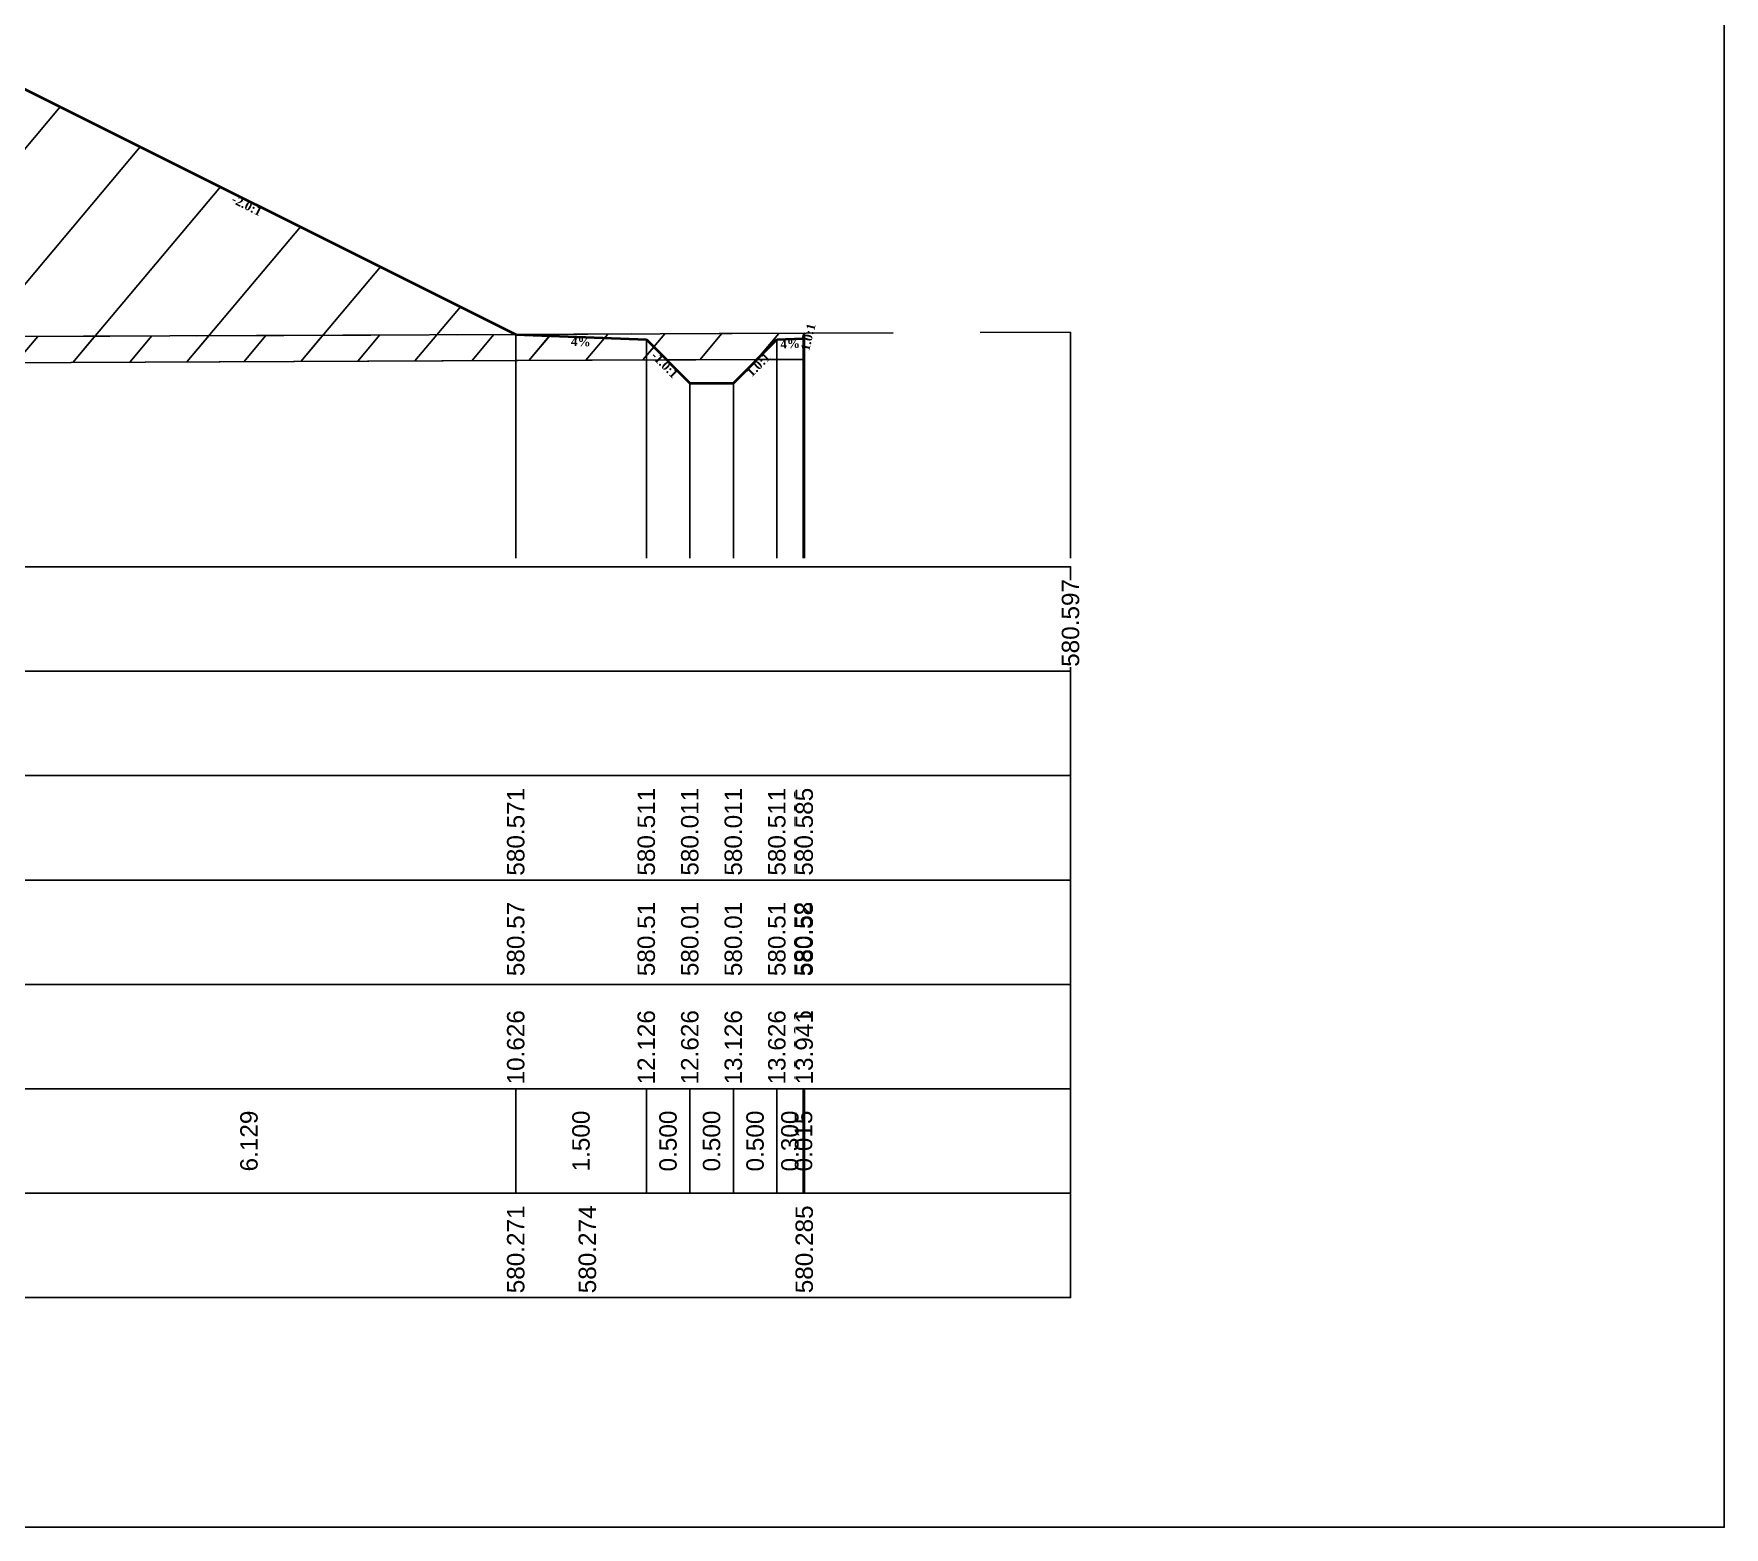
# Model space of a CAD drawing. Header units: millimetres. Extents: x 2762 to 3076, y 916 to 3305.
# Drawn here: x 3056.12 to 3075.54, y 1987.65 to 2004.81 of the extents above; entities that cross this region are included whole.
import ezdxf

# ---------------------------------------------------------------- set-up
doc = ezdxf.new("R2010")
doc.units = ezdxf.units.MM
doc.header["$LTSCALE"] = 2
doc.linetypes.add('CACHE', pattern=[9.525, 6.35, -3.175])
doc.linetypes.add('DASHED', pattern=[0.75, 0.5, -0.25])
doc.layers.add('C-ROAD-CORR', color=5, linetype='Continuous')
doc.layers.add('C-ROAD-SCTN', color=7, linetype='Continuous')
doc.styles.add('C3D_Etiquette', font='romans.shx')
doc.styles.add('C3D_Profil_Travers', font='romans.shx')

msp = doc.modelspace()

# ---------------------------------------------------------------- hatches: boundary and pattern name
at = {"linetype": 'Continuous', "lineweight": -3}
h = msp.add_hatch(dxfattribs=at)
h.set_pattern_fill('_U', color=3, angle=50, style=0, pattern_type=0)
h.set_pattern_definition([(50, (3064.4271, 2001.0662), (-0.766044, 0.642788), [])])
h.paths.add_polyline_path([(3064.427, 2001.066), (3064.656, 2001.295), (3064.956, 2001.307), (3064.971, 2001.368), (3064.971, 2001.068)])
h.paths.add_polyline_path([(3038.019, 2001.222), (3038.232, 2001.435), (3039.732, 2001.495), (3045.133, 2004.195), (3053.13, 2004.515), (3055.526, 2004.419), (3061.656, 2001.355), (3063.156, 2001.295), (3063.388, 2001.062), (3051.991, 2001.014), (3051.42, 2001.015), (3046.712, 2001.084)])
h.paths.add_polyline_path([(3036.407, 2001.247), (3036.407, 2001.547), (3036.432, 2001.447), (3036.732, 2001.435), (3036.927, 2001.239)])
h = msp.add_hatch(dxfattribs=at)
h.set_pattern_fill('_U', color=150, scale=0.5, angle=50, style=0, pattern_type=0)
h.set_pattern_definition([(50, (3064.4271, 2001.06623), (-0.383022, 0.321394), [])])
h.paths.add_polyline_path([(3064.427, 2001.066), (3064.656, 2001.295), (3064.956, 2001.307), (3064.971, 2001.368), (3064.971, 2001.068)])
h.paths.add_polyline_path([(3061.656, 2001.355), (3064.971, 2001.368), (3064.956, 2001.307), (3064.656, 2001.295), (3064.427, 2001.066), (3063.388, 2001.062), (3063.156, 2001.295)])
h.paths.add_polyline_path([(3038.019, 2001.222), (3038.232, 2001.435), (3039.732, 2001.495), (3046.712, 2001.384), (3051.42, 2001.315), (3051.991, 2001.314), (3061.656, 2001.355), (3063.156, 2001.295), (3063.388, 2001.062), (3051.991, 2001.014), (3051.42, 2001.015), (3046.712, 2001.084)])
h.paths.add_polyline_path([(3036.407, 2001.547), (3039.732, 2001.495), (3038.232, 2001.435), (3038.019, 2001.222), (3036.927, 2001.239), (3036.732, 2001.435), (3036.432, 2001.447)])
h.paths.add_polyline_path([(3036.407, 2001.247), (3036.407, 2001.547), (3036.432, 2001.447), (3036.732, 2001.435), (3036.927, 2001.239)])
h = msp.add_hatch(dxfattribs=at)
h.set_pattern_fill('_U', color=1, angle=50, style=0, pattern_type=0)
h.set_pattern_definition([(50, (3063.3883, 2001.0619), (-0.766044, 0.642788), [])])
h.paths.add_polyline_path([(3063.388, 2001.062), (3064.427, 2001.066), (3064.156, 2000.795), (3063.656, 2000.795)])
h.paths.add_polyline_path([(3036.927, 2001.239), (3038.019, 2001.222), (3037.732, 2000.935), (3037.232, 2000.935)])

# ---------------------------------------------------------------- linework, layer by layer
at = {"color": 253, "linetype": 'Continuous', "lineweight": -3}
for p, q in [((3055.526, 2004.419), (3061.656, 2001.355)), ((3051.991, 2001.314), (3061.656, 2001.355)), ((3061.656, 2001.355), (3064.971, 2001.368)), ((3063.156, 2001.295), (3061.656, 2001.355)), ((3061.656, 2001.355), (3063.156, 2001.295)), ((3061.656, 2001.355), (3063.156, 2001.295)), ((3063.388, 2001.062), (3063.156, 2001.295)), ((3063.156, 2001.295), (3063.388, 2001.062)), ((3063.156, 2001.295), (3063.388, 2001.062)), ((3064.427, 2001.066), (3064.656, 2001.295)), ((3064.656, 2001.295), (3064.427, 2001.066)), ((3064.427, 2001.066), (3064.656, 2001.295)), ((3064.656, 2001.295), (3064.956, 2001.307)), ((3064.956, 2001.307), (3064.656, 2001.295)), ((3064.656, 2001.295), (3064.956, 2001.307)), ((3064.956, 2001.307), (3064.971, 2001.368)), ((3064.971, 2001.368), (3064.956, 2001.307)), ((3064.956, 2001.307), (3064.971, 2001.368)), ((3064.971, 2001.368), (3064.971, 2001.068)), ((3064.971, 2001.368), (3064.971, 2001.068)), ((3063.388, 2001.062), (3051.991, 2001.014)), ((3063.388, 2001.062), (3051.991, 2001.014)), ((3064.427, 2001.066), (3063.388, 2001.062)), ((3063.388, 2001.062), (3064.427, 2001.066)), ((3063.656, 2000.795), (3063.388, 2001.062)), ((3064.427, 2001.066), (3064.156, 2000.795)), ((3064.971, 2001.068), (3064.427, 2001.066)), ((3064.971, 2001.068), (3064.427, 2001.066)), ((3064.156, 2000.795), (3063.656, 2000.795))]:
    msp.add_line(p, q, dxfattribs=at)
at = {"color": 105, "linetype": 'DASHED', "lineweight": -3, "ltscale": 2}
msp.add_line((3051.991, 2001.314), (3068.03, 2001.381), dxfattribs=at)
at = {"color": 8, "linetype": 'CACHE', "lineweight": -3}
for p, q in [((3061.656, 1998.784), (3061.656, 2001.355)), ((3063.156, 1998.784), (3063.156, 2001.295)), ((3064.656, 1998.784), (3064.656, 2001.295)), ((3064.956, 1998.784), (3064.956, 2001.307)), ((3064.971, 1998.784), (3064.971, 2001.368)), ((3063.656, 1998.784), (3063.656, 2000.795)), ((3064.156, 1998.784), (3064.156, 2000.795))]:
    msp.add_line(p, q, dxfattribs=at)
at = {"color": 98, "linetype": 'CACHE', "lineweight": -3}
msp.add_line((3068.03, 2001.381), (3068.03, 1998.784), dxfattribs=at)
at = {"color": 6, "linetype": 'Continuous', "lineweight": -3}
for p, q in [((3061.656, 2001.055), (3062.479, 2001.058)), ((3062.479, 2001.058), (3064.971, 2001.068)), ((3051.991, 2001.014), (3061.656, 2001.055))]:
    msp.add_line(p, q, dxfattribs=at)
at = {"color": 7, "linetype": 'Continuous', "lineweight": -3}
for p, q in [((3034.029, 1998.684), (3068.031, 1998.684)), ((3061.656, 1991.484), (3061.656, 1992.684)), ((3061.656, 1991.484), (3061.656, 1992.684)), ((3063.156, 1991.484), (3063.156, 1992.684)), ((3063.156, 1991.484), (3063.156, 1992.684)), ((3063.656, 1991.484), (3063.656, 1992.684)), ((3063.656, 1991.484), (3063.656, 1992.684)), ((3064.156, 1991.484), (3064.156, 1992.684)), ((3064.156, 1991.484), (3064.156, 1992.684)), ((3064.656, 1991.484), (3064.656, 1992.684)), ((3064.656, 1991.484), (3064.656, 1992.684)), ((3064.956, 1991.484), (3064.956, 1992.684)), ((3064.956, 1991.484), (3064.956, 1992.684)), ((3064.971, 1991.484), (3064.971, 1992.684))]:
    msp.add_line(p, q, dxfattribs=at)
for points in [[(3034.029, 1997.484), (3068.031, 1997.484), (3068.031, 1998.684), (3034.029, 1998.684)], [(3034.029, 1996.284), (3068.031, 1996.284), (3068.031, 1997.484), (3034.029, 1997.484)], [(3034.029, 1995.084), (3068.031, 1995.084), (3068.031, 1996.284), (3034.029, 1996.284)], [(3034.029, 1993.884), (3068.031, 1993.884), (3068.031, 1995.084), (3034.029, 1995.084)], [(3034.029, 1992.684), (3068.031, 1992.684), (3068.031, 1993.884), (3034.029, 1993.884)], [(3034.029, 1991.484), (3068.031, 1991.484), (3068.031, 1992.684), (3034.029, 1992.684)], [(3034.029, 1990.284), (3068.031, 1990.284), (3068.031, 1991.484), (3034.029, 1991.484)]]:
    msp.add_3dface(points, dxfattribs=at)
at = {"layer": 'C-ROAD-CORR', "color": 1, "linetype": 'Continuous', "lineweight": 40}
for p, q in [((3055.526, 2004.419), (3061.656, 2001.355)), ((3061.656, 2001.355), (3063.156, 2001.295)), ((3063.156, 2001.295), (3063.656, 2000.795)), ((3064.156, 2000.795), (3064.656, 2001.295)), ((3064.656, 2001.295), (3064.956, 2001.307)), ((3064.956, 2001.307), (3064.971, 2001.368)), ((3063.656, 2000.795), (3064.156, 2000.795))]:
    msp.add_line(p, q, dxfattribs=at)
at = {"layer": 'C-ROAD-CORR', "color": 1, "linetype": 'Continuous', "lineweight": -3}
for p, q in [((3063.156, 2001.295), (3063.656, 2000.795)), ((3064.156, 2000.795), (3064.656, 2001.295))]:
    msp.add_line(p, q, dxfattribs=at)
at = {"layer": 'C-ROAD-SCTN', "color": 154, "linetype": 'Continuous', "lineweight": -3}
for p, q in [((3055.526, 2004.419), (3061.656, 2001.355)), ((3061.656, 2001.355), (3063.156, 2001.295)), ((3063.156, 2001.295), (3063.656, 2000.795)), ((3064.156, 2000.795), (3064.656, 2001.295)), ((3064.656, 2001.295), (3064.956, 2001.307)), ((3064.956, 2001.307), (3064.971, 2001.368)), ((3063.656, 2000.795), (3064.156, 2000.795))]:
    msp.add_line(p, q, dxfattribs=at)
at = {"layer": 'C-ROAD-SCTN', "color": 1, "linetype": 'Continuous', "lineweight": -3}
for p, q in [((3055.526, 2004.419), (3061.656, 2001.355)), ((3061.656, 2001.355), (3063.156, 2001.295)), ((3063.156, 2001.295), (3063.656, 2000.795)), ((3064.156, 2000.795), (3064.656, 2001.295)), ((3064.656, 2001.295), (3064.956, 2001.307)), ((3064.956, 2001.307), (3064.971, 2001.368)), ((3063.656, 2000.795), (3064.156, 2000.795))]:
    msp.add_line(p, q, dxfattribs=at)

# ---------------------------------------------------------------- texts
at = {"color": 7, "linetype": 'Continuous', "lineweight": -3, "char_height": 0.1, "attachment_point": 2, "style": 'C3D_Etiquette'}
for s, insert, width, rotation in [('{\\fTimes New Roman|b1|i0|c0|p18;-2.0:1}', (3058.589, 2002.883), 0.34598, 333.4349), ('{\\fTimes New Roman|b1|i0|c0|p18;1.0:1}', (3064.967, 2001.337), 0.29446, 75.9638), ('{\\fTimes New Roman|b1|i0|c0|p18;4%}', (3062.405, 2001.321), 0.42071, 357.7094), ('{\\fTimes New Roman|b1|i0|c0|p18;4%}', (3064.806, 2001.297), 0.37094, 2.2906), ('{\\fTimes New Roman|b1|i0|c0|p18;-1.0:1}', (3063.403, 2001.042), 0.34598, 315), ('{\\fTimes New Roman|b1|i0|c0|p18;1.0:1}', (3064.408, 2001.042), 0.29001, 45)]:
    msp.add_mtext(s, dxfattribs=dict(at, insert=insert, width=width, rotation=rotation))
at = {"color": 7, "linetype": 'Continuous', "lineweight": -3, "char_height": 0.2, "rotation": 90, "style": 'C3D_Profil_Travers'}
for s, insert, attachment_point in [('{\\fArial|b0|i0|c0|p34;580.57}', (3061.656, 1993.979), 4), ('{\\fArial|b0|i0|c0|p34;580.51}', (3063.156, 1993.979), 4), ('{\\fArial|b0|i0|c0|p34;580.01}', (3063.656, 1993.979), 4), ('{\\fArial|b0|i0|c0|p34;580.01}', (3064.156, 1993.979), 4), ('{\\fArial|b0|i0|c0|p34;580.51}', (3064.656, 1993.979), 4), ('{\\fArial|b0|i0|c0|p34;580.52}', (3064.956, 1993.979), 4), ('{\\fArial|b0|i0|c0|p34;580.58}', (3064.971, 1993.979), 4), ('{\\fArial|b0|i0|c0|p34;6.129}', (3058.591, 1992.084), 5), ('{\\fArial|b0|i0|c0|p34;1.500}', (3062.406, 1992.084), 5), ('{\\fArial|b0|i0|c0|p34;0.500}', (3063.406, 1992.084), 5), ('{\\fArial|b0|i0|c0|p34;0.500}', (3063.906, 1992.084), 5), ('{\\fArial|b0|i0|c0|p34;0.500}', (3064.406, 1992.084), 5), ('{\\fArial|b0|i0|c0|p34;0.300}', (3064.806, 1992.084), 5), ('{\\fArial|b0|i0|c0|p34;0.015}', (3064.963, 1992.084), 5)]:
    msp.add_mtext(s, dxfattribs=dict(at, insert=insert, attachment_point=attachment_point))

# ---------------------------------------------------------------- next in the draw order: texts
at = {"color": 7, "linetype": 'Continuous', "lineweight": -3, "char_height": 0.2, "attachment_point": 4, "rotation": 90, "style": 'C3D_Profil_Travers', "bg_fill": 3, "box_fill_scale": 1.000375, "bg_fill_color": 256, "bg_fill_true_color": 13158600, "bg_fill_transparency": 0}
for s, insert, width in [('{\\fArial|b0|i0|c0|p34;580.597}', (3068.03, 1997.534), 0.99553), ('{\\fArial|b0|i0|c0|p34;580.571}', (3061.656, 1995.134), 0.95654), ('{\\fArial|b0|i0|c0|p34;580.511}', (3063.156, 1995.134), 0.95654), ('{\\fArial|b0|i0|c0|p34;580.011}', (3063.656, 1995.134), 0.95654), ('{\\fArial|b0|i0|c0|p34;580.011}', (3064.156, 1995.134), 0.95654), ('{\\fArial|b0|i0|c0|p34;580.511}', (3064.656, 1995.134), 0.95654), ('{\\fArial|b0|i0|c0|p34;\\C256;10.626}', (3061.656, 1992.734), 0.81944), ('{\\fArial|b0|i0|c0|p34;\\C256;12.126}', (3063.156, 1992.734), 0.81944), ('{\\fArial|b0|i0|c0|p34;\\C256;12.626}', (3063.656, 1992.734), 0.81944), ('{\\fArial|b0|i0|c0|p34;\\C256;13.126}', (3064.156, 1992.734), 0.81944), ('{\\fArial|b0|i0|c0|p34;\\C256;13.626}', (3064.656, 1992.734), 0.81944), ('{\\fArial|b0|i0|c0|p34;580.271}', (3061.656, 1990.334), 0.95654), ('{\\fArial|b0|i0|c0|p34;580.274}', (3062.479, 1990.334), 0.99471), ('{\\fArial|b0|i0|c0|p34;580.285}', (3064.971, 1990.334), 0.99705)]:
    msp.add_mtext(s, dxfattribs=dict(at, insert=insert, width=width))

# ---------------------------------------------------------------- next in the draw order: texts
for s, insert, width in [('{\\fArial|b0|i0|c0|p34;580.523}', (3064.956, 1995.134), 0.99553), ('{\\fArial|b0|i0|c0|p34;\\C256;13.926}', (3064.956, 1992.734), 0.81944)]:
    msp.add_mtext(s, dxfattribs=dict(at, insert=insert, width=width))

# ---------------------------------------------------------------- next in the draw order: texts
for s, insert, width in [('{\\fArial|b0|i0|c0|p34;580.585}', (3064.971, 1995.134), 0.99705), ('{\\fArial|b0|i0|c0|p34;\\C256;13.941}', (3064.971, 1992.734), 0.78058)]:
    msp.add_mtext(s, dxfattribs=dict(at, insert=insert, width=width))

# ---------------------------------------------------------------- next in the draw order: linework, layer by layer
msp.add_lwpolyline([(3026.54, 2017.145), (3075.54, 2017.145), (3075.54, 1987.645), (3026.54, 1987.645)], close=True)

doc.saveas('drawing.dxf')
